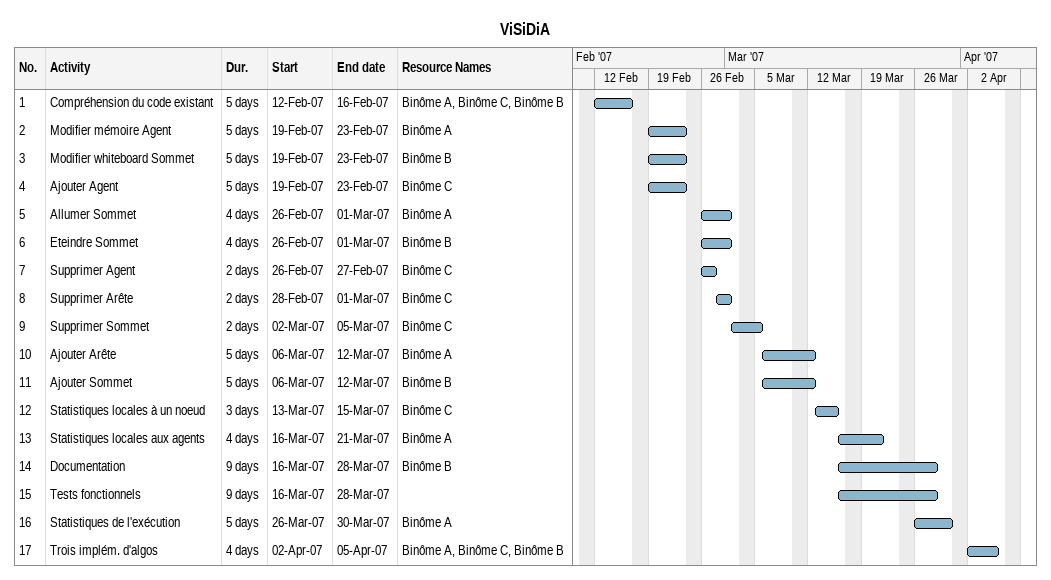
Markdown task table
ViSiDiA

| ID | Task | Duration | Start | Finish | Resources |
|---|---|---|---|---|---|
| 1 | Compréhension du code existant | 5d | 2007-02-12 | 2007-02-16 | Binôme A, Binôme C, Binôme B |
| 2 | Modifier mémoire Agent | 5d | 2007-02-19 | 2007-02-23 | Binôme A |
| 3 | Modifier whiteboard Sommet | 5d | 2007-02-19 | 2007-02-23 | Binôme B |
| 4 | Ajouter Agent | 5d | 2007-02-19 | 2007-02-23 | Binôme C |
| 5 | Allumer Sommet | 4d | 2007-02-26 | 2007-03-01 | Binôme A |
| 6 | Eteindre Sommet | 4d | 2007-02-26 | 2007-03-01 | Binôme B |
| 7 | Supprimer Agent | 2d | 2007-02-26 | 2007-02-27 | Binôme C |
| 8 | Supprimer Arête | 2d | 2007-02-28 | 2007-03-01 | Binôme C |
| 9 | Supprimer Sommet | 2d | 2007-03-02 | 2007-03-05 | Binôme C |
| 10 | Ajouter Arête | 5d | 2007-03-06 | 2007-03-12 | Binôme A |
| 11 | Ajouter Sommet | 5d | 2007-03-06 | 2007-03-12 | Binôme B |
| 12 | Statistiques locales à un noeud | 3d | 2007-03-13 | 2007-03-15 | Binôme C |
| 13 | Statistiques locales aux agents | 4d | 2007-03-16 | 2007-03-21 | Binôme A |
| 14 | Documentation | 9d | 2007-03-16 | 2007-03-28 | Binôme B |
| 15 | Tests fonctionnels | 9d | 2007-03-16 | 2007-03-28 |  |
| 16 | Statistiques de l'exécution | 5d | 2007-03-26 | 2007-03-30 | Binôme A |
| 17 | Trois implém. d'algos | 4d | 2007-04-02 | 2007-04-05 | Binôme A, Binôme C, Binôme B |
